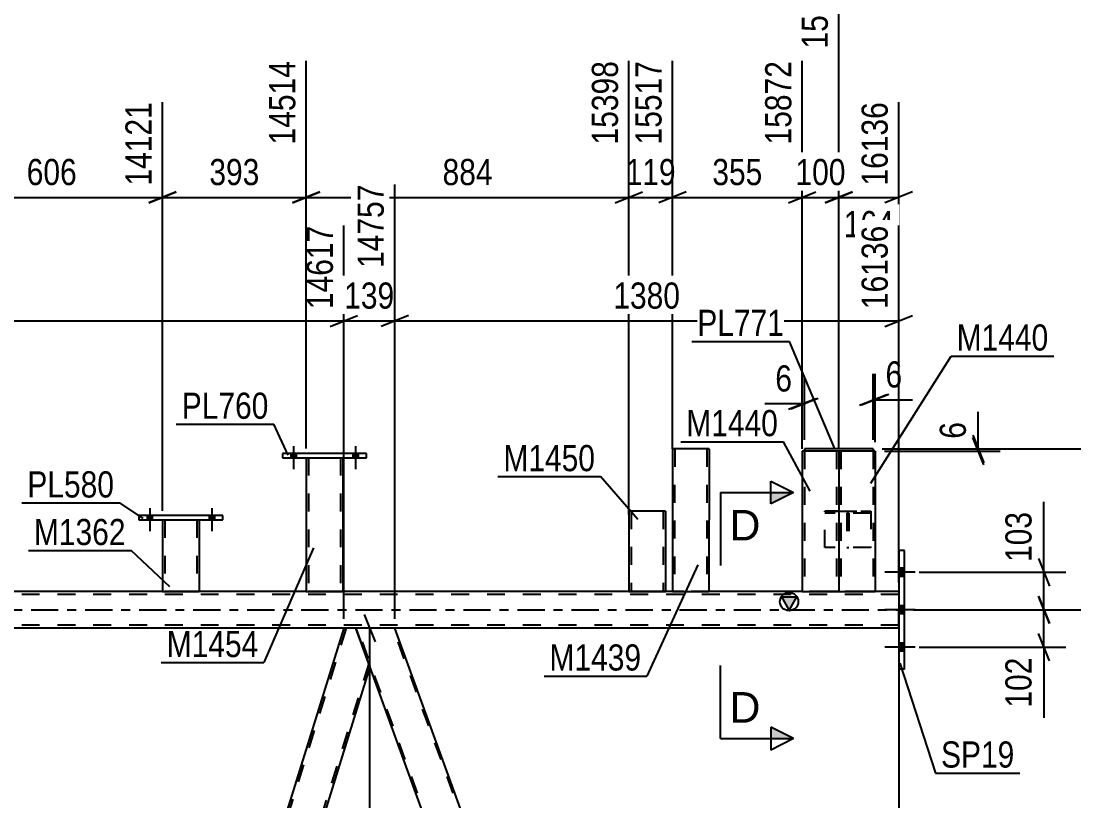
# Model space of a CAD drawing. Header units: millimetres. Extents: x -85 to 756, y -444 to 150.
# Drawn here: x 549.3 to 664.6, y -20.9 to 64.4 of the extents above; entities that cross this region are included whole.
import ezdxf

# ---------------------------------------------------------------- set-up
doc = ezdxf.new("R2010")
doc.units = ezdxf.units.MM
doc.linetypes.add('DXK_LINE_DOT2', pattern=[3.9198, 1.9599, -1.9599])
doc.linetypes.add('DXK_LINE_DOT3', pattern=[5.9187, 2.979, -0.9799, 0.9799, -0.9799])
doc.styles.add('Arial', font='ARIAL.TTF', dxfattribs={"height": 0.2})
doc.styles.add('Arial Narrow', font='ARIALN.TTF', dxfattribs={"height": 0.2})

# ---------------------------------------------------------------- blocks, each defined once
blk = doc.blocks.new('Part-814409655-3771 - 3620')
at = {"color": 2, "linetype": 'Continuous'}
for p, q in [((564.83, 9.84), (564.83, 2)), ((568.83, 9.84), (568.83, 2)), ((564.83, 2), (568.83, 2))]:
    blk.add_line(p, q, dxfattribs=at)
at = {"color": 7, "linetype": 'DXK_LINE_DOT2'}
for p, q in [((564.83, 9.84), (568.83, 9.84)), ((565.07, 9.84), (565.07, 2)), ((568.59, 9.84), (568.59, 2)), ((568.54, 2), (568.57, 2)), ((568.54, 2), (568.57, 2)), ((568.57, 2), (568.59, 2)), ((568.57, 2), (568.59, 2))]:
    blk.add_line(p, q, dxfattribs=at)
blk = doc.blocks.new('Bolt-814409655-3678 - 3620')
at = {"linetype": 'Continuous'}
for points in [[(563.15, 9.84), (563.71, 9.84), (563.71, 10.32), (563.15, 10.32)], [(563.15, 9.84), (563.71, 9.84), (563.71, 10.32), (563.15, 10.32)], [(569.95, 9.84), (570.51, 9.84), (570.51, 10.32), (569.95, 10.32)], [(569.95, 9.84), (570.51, 9.84), (570.51, 10.32), (569.95, 10.32)]]:
    blk.add_hatch(color=1, dxfattribs=at).paths.add_polyline_path(points)
at = {"color": 1, "linetype": 'Continuous'}
for p, q in [((563.43, 11.12), (563.43, 8.6)), ((563.43, 11.12), (563.43, 8.6)), ((570.23, 11.12), (570.23, 8.6)), ((570.23, 11.12), (570.23, 8.6)), ((563.15, 10.32), (563.15, 9.84)), ((563.15, 10.32), (563.15, 9.84)), ((563.71, 10.32), (563.71, 9.84)), ((563.71, 10.32), (563.71, 9.84)), ((569.95, 10.32), (569.95, 9.84)), ((569.95, 10.32), (569.95, 9.84)), ((570.51, 10.32), (570.51, 9.84)), ((570.51, 10.32), (570.51, 9.84))]:
    blk.add_line(p, q, dxfattribs=at)
blk = doc.blocks.new('Bolt-814409655-3684 - 3620')
at = {"linetype": 'Continuous'}
for points in [[(578.89, 16.64), (579.45, 16.64), (579.45, 17.12), (578.89, 17.12)], [(578.89, 16.64), (579.45, 16.64), (579.45, 17.12), (578.89, 17.12)], [(585.69, 16.64), (586.25, 16.64), (586.25, 17.12), (585.69, 17.12)], [(585.69, 16.64), (586.25, 16.64), (586.25, 17.12), (585.69, 17.12)]]:
    blk.add_hatch(color=1, dxfattribs=at).paths.add_polyline_path(points)
at = {"color": 1, "linetype": 'Continuous'}
for p, q in [((579.17, 17.92), (579.17, 15.4)), ((579.17, 17.92), (579.17, 15.4)), ((585.97, 17.92), (585.97, 15.4)), ((585.97, 17.92), (585.97, 15.4)), ((578.89, 17.12), (578.89, 16.64)), ((578.89, 17.12), (578.89, 16.64)), ((579.45, 17.12), (579.45, 16.64)), ((579.45, 17.12), (579.45, 16.64)), ((585.69, 17.12), (585.69, 16.64)), ((585.69, 17.12), (585.69, 16.64)), ((586.25, 17.12), (586.25, 16.64)), ((586.25, 17.12), (586.25, 16.64))]:
    blk.add_line(p, q, dxfattribs=at)
blk = doc.blocks.new('Part-814409655-3766 - 3620')
at = {"color": 2, "linetype": 'Continuous'}
for p, q in [((562.23, 10.32), (562.23, 9.84)), ((571.43, 10.32), (562.23, 10.32)), ((562.23, 9.84), (571.43, 9.84)), ((571.43, 9.84), (571.43, 10.32))]:
    blk.add_line(p, q, dxfattribs=at)
blk = doc.blocks.new('Part-814409655-3761 - 3620')
at = {"color": 2, "linetype": 'Continuous'}
for p, q in [((615.91, 10.8), (615.91, 2)), ((619.91, 10.8), (615.91, 10.8)), ((619.91, 10.8), (619.91, 2)), ((615.91, 2), (619.91, 2))]:
    blk.add_line(p, q, dxfattribs=at)
at = {"color": 7, "linetype": 'DXK_LINE_DOT2'}
for p, q in [((616.15, 10.8), (616.15, 2)), ((619.65, 10.8), (619.67, 10.8)), ((619.67, 10.8), (619.67, 2)), ((619.65, 2), (619.62, 2)), ((619.65, 2), (619.62, 2)), ((619.67, 2), (619.65, 2)), ((619.65, 2), (619.67, 2))]:
    blk.add_line(p, q, dxfattribs=at)
blk = doc.blocks.new('Part-814409655-3904 - 3620')
at = {"color": 2, "linetype": 'Continuous'}
for p, q in [((590.26, -2), (586, -2)), ((634.38, -123.22), (590.26, -2)), ((630.12, -123.22), (587.53, -6.2))]:
    blk.add_line(p, q, dxfattribs=at)
at = {"color": 7, "linetype": 'DXK_LINE_DOT2'}
for p, q in [((586, -2), (587.53, -6.2)), ((630.3, -123.22), (586.17, -2)), ((634.21, -123.22), (590.09, -2)), ((630.12, -123.22), (634.38, -123.22))]:
    blk.add_line(p, q, dxfattribs=at)
blk = doc.blocks.new('Part-814409655-3806 - 3620')
at = {"color": 2, "linetype": 'Continuous'}
for p, q in [((635.13, 17.6), (635.13, 17.36)), ((642.65, 17.6), (635.13, 17.6)), ((638.96, 17.36), (638.82, 17.36)), ((642.65, 17.6), (642.65, 17.36))]:
    blk.add_line(p, q, dxfattribs=at)
at = {"color": 7, "linetype": 'DXK_LINE_DOT2'}
for p, q in [((638.82, 17.36), (635.13, 17.36)), ((642.65, 17.36), (638.96, 17.36)), ((642.65, 17.36), (642.65, 17.36)), ((642.65, 17.36), (642.65, 17.36))]:
    blk.add_line(p, q, dxfattribs=at)
blk = doc.blocks.new('Part-814409655-3821 - 3620')
at = {"color": 2, "linetype": 'Continuous'}
for p, q in [((634.89, 17.36), (634.88, 2)), ((638.82, 17.36), (634.89, 17.36)), ((638.89, 17.36), (638.88, 2)), ((634.88, 2), (638.88, 2))]:
    blk.add_line(p, q, dxfattribs=at)
at = {"color": 7, "linetype": 'DXK_LINE_DOT2'}
for p, q in [((635.13, 17.36), (635.12, 2)), ((638.63, 17.36), (638.65, 17.36)), ((638.65, 17.36), (638.64, 2)), ((638.85, 17.36), (638.82, 17.36)), ((638.85, 17.36), (638.82, 17.36)), ((638.89, 17.36), (638.85, 17.36)), ((638.85, 17.36), (638.89, 17.36)), ((638.63, 2), (638.59, 2)), ((638.63, 2), (638.59, 2)), ((638.64, 2), (638.63, 2)), ((638.63, 2), (638.64, 2))]:
    blk.add_line(p, q, dxfattribs=at)
blk = doc.blocks.new('Part-814409655-17770 - 3620')
at = {"color": 2, "linetype": 'Continuous'}
for p, q in [((638.89, 17.36), (638.89, 2)), ((642.89, 17.36), (638.96, 17.36)), ((642.89, 17.36), (642.89, 2)), ((638.89, 2), (642.89, 2))]:
    blk.add_line(p, q, dxfattribs=at)
at = {"color": 7, "linetype": 'DXK_LINE_DOT2'}
for p, q in [((638.93, 17.36), (638.89, 17.36)), ((638.89, 17.36), (638.93, 17.36)), ((638.96, 17.36), (638.93, 17.36)), ((638.93, 17.36), (638.96, 17.36)), ((639.13, 17.36), (639.13, 2)), ((642.63, 17.36), (642.65, 17.36)), ((642.65, 17.36), (642.65, 2)), ((642.63, 2), (642.59, 2)), ((642.63, 2), (642.59, 2)), ((642.65, 2), (642.63, 2)), ((642.63, 2), (642.65, 2))]:
    blk.add_line(p, q, dxfattribs=at)
blk = doc.blocks.new('Bolt-814409655-3848 - 3620')
at = {"linetype": 'Continuous'}
for points in [[(645.45, 4.54), (645.45, 3.66), (646.09, 3.66), (646.09, 4.54)], [(645.45, 4.54), (645.45, 3.66), (646.09, 3.66), (646.09, 4.54)], [(645.45, 4.54), (645.45, 3.66), (646.09, 3.66), (646.09, 4.54)], [(645.45, 0.44), (645.45, -0.44), (646.09, -0.44), (646.09, 0.44)], [(645.45, 0.44), (645.45, -0.44), (646.09, -0.44), (646.09, 0.44)], [(645.45, -3.66), (645.45, -4.54), (646.09, -4.54), (646.09, -3.66)], [(645.45, -3.66), (645.45, -4.54), (646.09, -4.54), (646.09, -3.66)], [(645.45, -3.66), (645.45, -4.54), (646.09, -4.54), (646.09, -3.66)]]:
    blk.add_hatch(color=1, dxfattribs=at).paths.add_polyline_path(points)
at = {"color": 1, "linetype": 'Continuous'}
for p, q in [((647.25, 4.1), (643.93, 4.1)), ((647.25, 4.1), (643.93, 4.1)), ((647.25, 4.1), (643.93, 4.1)), ((646.09, 4.54), (645.45, 4.54)), ((646.09, 4.54), (645.45, 4.54)), ((646.09, 4.54), (645.45, 4.54)), ((646.09, 3.66), (645.45, 3.66)), ((646.09, 3.66), (645.45, 3.66)), ((646.09, 3.66), (645.45, 3.66)), ((647.25, 0), (643.93, 0)), ((647.25, 0), (643.93, 0)), ((646.09, 0.44), (645.45, 0.44)), ((646.09, 0.44), (645.45, 0.44)), ((646.09, -0.44), (645.45, -0.44)), ((646.09, -0.44), (645.45, -0.44)), ((647.25, -4.1), (643.93, -4.1)), ((647.25, -4.1), (643.93, -4.1)), ((647.25, -4.1), (643.93, -4.1)), ((646.09, -3.66), (645.45, -3.66)), ((646.09, -3.66), (645.45, -3.66)), ((646.09, -3.66), (645.45, -3.66)), ((646.09, -4.54), (645.45, -4.54)), ((646.09, -4.54), (645.45, -4.54)), ((646.09, -4.54), (645.45, -4.54))]:
    blk.add_line(p, q, dxfattribs=at)
blk = doc.blocks.new('Part-814409655-3894 - 3620')
at = {"color": 7, "linetype": 'DXK_LINE_DOT2'}
for p, q in [((584.94, -2), (548.12, -120.12)), ((587.42, -5.88), (550.84, -123.22)), ((587.55, -6.25), (587.53, -6.2)), ((587.55, -6.25), (587.53, -6.2)), ((548.4, -118.4), (547.98, -119.75)), ((552.59, -118.4), (551.09, -123.22)), ((549.25, -123.22), (547.98, -119.75)), ((551.09, -123.22), (549.25, -123.22))]:
    blk.add_line(p, q, dxfattribs=at)
at = {"color": 2, "linetype": 'Continuous'}
for p, q in [((584.69, -2), (548.4, -118.4)), ((586, -2), (584.69, -2)), ((587.53, -6.2), (586, -2)), ((587.55, -6.25), (552.59, -118.4))]:
    blk.add_line(p, q, dxfattribs=at)
blk = doc.blocks.new('Part-814409655-3963 - 3620')
at = {"linetype": 'Continuous'}
blk.add_hatch(color=2, dxfattribs=at).paths.add_polyline_path([(633.45, 0), (632.65, 1.4), (634.25, 1.4)])
at = {"color": 7, "linetype": 'DXK_LINE_DOT2'}
for p, q in [((645.45, 1.68), (0, 1.68)), ((645.45, 2), (459.64, 2)), ((568.83, 2), (564.83, 2)), ((584.57, 2), (580.57, 2)), ((619.91, 2), (615.91, 2)), ((624.67, 2), (620.67, 2)), ((638.88, 2), (634.88, 2)), ((642.89, 2), (638.89, 2)), ((645.45, -2), (645.45, 2)), ((645.45, -1.68), (0, -1.68)), ((590.26, -2), (584.69, -2))]:
    blk.add_line(p, q, dxfattribs=at)
at = {"color": 2, "linetype": 'Continuous'}
for p, q in [((564.83, 2), (544.57, 2)), ((580.57, 2), (568.83, 2)), ((615.91, 2), (584.57, 2)), ((620.67, 2), (619.91, 2)), ((634.88, 2), (624.67, 2)), ((633.45, 0), (632.65, 1.4)), ((632.65, 1.4), (634.25, 1.4)), ((634.25, 1.4), (633.45, 0)), ((638.89, 2), (638.88, 2)), ((645.45, 2), (642.89, 2)), ((584.69, -2), (505.13, -2)), ((645.45, -2), (590.26, -2))]:
    blk.add_line(p, q, dxfattribs=at)
at = {"color": 7, "linetype": 'DXK_LINE_DOT3'}
blk.add_line((0, 0), (645.45, 0), dxfattribs=at)
at = {"color": 2, "linetype": 'Continuous'}
blk.add_circle((633.45, 0.9), 1, dxfattribs=at)
blk = doc.blocks.new('Part-814409655-3984 - 3620')
at = {"color": 2, "linetype": 'Continuous'}
for p, q in [((646.09, 6.5), (645.45, 6.5)), ((645.45, 6.5), (645.45, -6.5)), ((646.09, -6.5), (646.09, 6.5)), ((646.09, -6.5), (645.45, -6.5))]:
    blk.add_line(p, q, dxfattribs=at)
blk = doc.blocks.new('Part-814409655-4243 - 3620')
at = {"color": 2, "linetype": 'Continuous'}
for p, q in [((580.57, 16.64), (580.57, 2)), ((584.57, 16.64), (584.57, 2)), ((580.57, 2), (584.57, 2))]:
    blk.add_line(p, q, dxfattribs=at)
at = {"color": 7, "linetype": 'DXK_LINE_DOT2'}
for p, q in [((580.57, 16.64), (584.57, 16.64)), ((580.81, 16.64), (580.81, 2)), ((584.33, 16.64), (584.33, 2)), ((584.27, 2), (584.31, 2)), ((584.27, 2), (584.31, 2)), ((584.31, 2), (584.33, 2)), ((584.31, 2), (584.33, 2))]:
    blk.add_line(p, q, dxfattribs=at)
blk = doc.blocks.new('Part-814409655-4248 - 3620')
at = {"color": 2, "linetype": 'Continuous'}
for p, q in [((577.97, 17.12), (577.97, 16.64)), ((587.17, 17.12), (577.97, 17.12)), ((577.97, 16.64), (587.17, 16.64)), ((587.17, 16.64), (587.17, 17.12))]:
    blk.add_line(p, q, dxfattribs=at)
blk = doc.blocks.new('Part-814409655-4257 - 3620')
at = {"color": 7, "linetype": 'DXK_LINE_DOT2'}
for p, q in [((638.89, 10.8), (637.37, 10.8)), ((637.37, 6.8), (637.37, 10.8)), ((637.37, 10.8), (642.41, 10.8)), ((642.41, 10.56), (637.37, 10.56)), ((642.41, 10.56), (637.37, 10.56)), ((638.89, 10.8), (642.41, 10.8)), ((642.41, 10.8), (642.41, 6.8)), ((642.41, 6.8), (637.37, 6.8))]:
    blk.add_line(p, q, dxfattribs=at)
at = {"color": 2, "linetype": 'Continuous'}
for p, q in [((638.89, 10.8), (638.89, 10.8)), ((638.89, 6.8), (638.89, 6.8))]:
    blk.add_line(p, q, dxfattribs=at)
blk = doc.blocks.new('Part-814409655-4260 - 3620')
at = {"color": 7, "linetype": 'DXK_LINE_DOT2'}
for p, q in [((639.77, 10.56), (640.01, 10.56)), ((639.77, 10.56), (639.77, 6.8)), ((640.01, 10.56), (639.77, 10.56)), ((640.01, 10.56), (640.01, 6.8)), ((639.77, 9.96), (640.01, 9.96)), ((639.77, 6.8), (640.01, 6.8))]:
    blk.add_line(p, q, dxfattribs=at)
blk = doc.blocks.new('Part-814409655-17772 - 3620')
at = {"color": 2, "linetype": 'Continuous'}
for p, q in [((620.68, 17.6), (620.67, 2)), ((624.68, 17.6), (620.68, 17.6)), ((624.68, 17.6), (624.67, 2)), ((620.67, 2), (624.67, 2))]:
    blk.add_line(p, q, dxfattribs=at)
at = {"color": 7, "linetype": 'DXK_LINE_DOT2'}
for p, q in [((620.92, 17.6), (620.91, 2)), ((624.37, 17.6), (624.38, 17.6)), ((624.38, 17.6), (624.42, 17.6)), ((624.42, 17.6), (624.44, 17.6)), ((624.44, 17.6), (624.43, 2)), ((624.41, 2), (624.37, 2)), ((624.41, 2), (624.37, 2)), ((624.43, 2), (624.41, 2)), ((624.41, 2), (624.43, 2))]:
    blk.add_line(p, q, dxfattribs=at)
blk = doc.blocks.new('StraightDimension-814409655-31806 - 3620')
at = {"color": 7, "linetype": 'Continuous'}
for p, q in [((638.89, 17.62), (638.89, 70.57)), ((645.45, 3), (645.45, 55.57)), ((637.39, 44.53), (640.39, 45.73)), ((638.89, 45.13), (645.45, 45.13)), ((646.95, 45.73), (643.95, 44.53))]:
    blk.add_line(p, q, dxfattribs=at)
at = {"color": 0, "linetype": 'Continuous'}
blk.add_wipeout([(644.85, 56.17), (640.65, 56.17), (640.65, 45.83), (644.85, 45.83)], dxfattribs=at)
at = {"color": 0}
blk.add_wipeout([(645.51, 40.18), (645.51, 44.38), (638.83, 44.38), (638.83, 40.18)], dxfattribs=at)
at = {"color": 3, "linetype": 'Continuous', "style": 'Arial Narrow'}
blk.add_text('16136', height=2.863, rotation=90.0002, dxfattribs=at).set_placement((644.25, 46.43))
at = {"color": 3, "style": 'Arial Narrow'}
blk.add_text('164', height=2.863, dxfattribs=at).set_placement((639.43, 40.78))
blk = doc.blocks.new('StraightDimension-814409655-31809 - 3620')
at = {"color": 7, "linetype": 'Continuous'}
for p, q in [((615.91, 10.43), (615.91, 60.07)), ((620.68, 17.63), (620.68, 60.07)), ((614.41, 44.53), (617.41, 45.73)), ((615.91, 45.13), (620.68, 45.13)), ((622.18, 45.73), (619.18, 44.53))]:
    blk.add_line(p, q, dxfattribs=at)
at = {"color": 0}
blk.add_wipeout([(621.64, 45.88), (621.64, 50.08), (614.95, 50.08), (614.95, 45.88)], dxfattribs=at)
at = {"color": 3, "style": 'Arial Narrow'}
blk.add_text('119', height=2.863, dxfattribs=at).set_placement((615.55, 46.48))
at = {"color": 0, "linetype": 'Continuous'}
blk.add_wipeout([(620.08, 60.67), (615.88, 60.67), (615.88, 50.33), (620.08, 50.33)], dxfattribs=at)
at = {"color": 3, "linetype": 'Continuous', "style": 'Arial Narrow'}
blk.add_text('15517', height=2.863, rotation=90.0002, dxfattribs=at).set_placement((619.48, 50.93))
blk = doc.blocks.new('StraightDimension-814409655-32207 - 3620')
at = {"color": 7, "linetype": 'Continuous'}
for p, q in [((660.75, 1.5), (661.95, -1.5)), ((647.68, 0), (663.75, 0)), ((661.35, -4.1), (661.35, 0)), ((661.95, -5.6), (660.75, -2.6)), ((647.68, -4.1), (663.75, -4.1)), ((661.35, -4.1), (661.35, -11.83)), ((661.35, -4.1), (661.35, -11.83))]:
    blk.add_line(p, q, dxfattribs=at)
at = {"color": 0}
blk.add_wipeout([(660.6, -4.62), (656.4, -4.62), (656.4, -11.31), (660.6, -11.31)], dxfattribs=at)
at = {"color": 3, "style": 'Arial Narrow'}
blk.add_text('102', height=2.863, rotation=90.0002, dxfattribs=at).set_placement((660, -10.71))
blk = doc.blocks.new('StraightDimension-814409655-31808 - 3620')
at = {"color": 7, "linetype": 'Continuous'}
for p, q in [((620.68, 17.63), (620.68, 60.07)), ((634.89, 17.62), (634.89, 60.07)), ((622.18, 45.73), (619.18, 44.53)), ((620.68, 45.13), (634.89, 45.13)), ((633.39, 44.53), (636.39, 45.73))]:
    blk.add_line(p, q, dxfattribs=at)
at = {"color": 0}
blk.add_wipeout([(631.12, 45.88), (631.12, 50.08), (624.44, 50.08), (624.44, 45.88)], dxfattribs=at)
at = {"color": 3, "style": 'Arial Narrow'}
blk.add_text('355', height=2.863, dxfattribs=at).set_placement((625.04, 46.48))
at = {"color": 0, "linetype": 'Continuous'}
blk.add_wipeout([(634.29, 60.67), (630.09, 60.67), (630.09, 50.33), (634.29, 50.33)], dxfattribs=at)
at = {"color": 3, "linetype": 'Continuous', "style": 'Arial Narrow'}
blk.add_text('15872', height=2.863, rotation=90.0002, dxfattribs=at).set_placement((633.69, 50.93))
blk = doc.blocks.new('StraightDimension-814409655-32910 - 3620')
at = {"color": 7, "linetype": 'Continuous'}
for p, q in [((505.13, -1), (505.13, 46.55)), ((584.69, -1), (584.69, 42.05)), ((506.63, 32.21), (503.63, 31.01)), ((505.13, 31.61), (584.69, 31.61)), ((583.19, 31.01), (586.19, 32.21))]:
    blk.add_line(p, q, dxfattribs=at)
at = {"color": 0}
blk.add_wipeout([(549.16, 32.36), (549.16, 36.56), (540.65, 36.56), (540.65, 32.36)], dxfattribs=at)
at = {"color": 3, "style": 'Arial Narrow'}
blk.add_text('1989', height=2.863, dxfattribs=at).set_placement((541.25, 32.96))
at = {"color": 0, "linetype": 'Continuous'}
blk.add_wipeout([(584.09, 42.65), (579.89, 42.65), (579.89, 32.31), (584.09, 32.31)], dxfattribs=at)
at = {"color": 3, "linetype": 'Continuous', "style": 'Arial Narrow'}
blk.add_text('14617', height=2.863, rotation=90.0002, dxfattribs=at).set_placement((583.49, 32.91))
blk = doc.blocks.new('StraightDimension-814409655-5021 - 3620')
at = {"color": 7, "linetype": 'Continuous'}
for p, q in [((645.45, -3), (645.45, -72.81)), ((667.07, -122.22), (667.07, -67.56)), ((646.95, -69.81), (643.95, -71.01)), ((665.57, -71.01), (668.57, -69.81)), ((645.45, -70.41), (667.07, -70.41))]:
    blk.add_line(p, q, dxfattribs=at)
at = {"color": 0}
blk.add_wipeout([(660.51, -69.66), (660.51, -65.46), (652, -65.46), (652, -69.66)], dxfattribs=at)
at = {"color": 3, "style": 'Arial Narrow'}
blk.add_text('1251', height=2.863, dxfattribs=at).set_placement((652.6, -69.06))
blk = doc.blocks.new('StraightDimension-814409655-4644 - 3620')
at = {"color": 7, "linetype": 'Continuous'}
blk.add_line((643.65, 17.6), (694.92, 17.6), dxfattribs=at)
blk = doc.blocks.new('StraightDimension-814409655-32206 - 3620')
at = {"color": 7, "linetype": 'Continuous'}
for p, q in [((661.35, 4.1), (661.35, 11.83)), ((661.35, 4.1), (661.35, 11.83)), ((660.75, 5.6), (661.95, 2.6)), ((647.68, 4.1), (663.75, 4.1)), ((661.35, 0), (661.35, 4.1)), ((661.95, -1.5), (660.75, 1.5)), ((647.68, 0), (663.75, 0))]:
    blk.add_line(p, q, dxfattribs=at)
at = {"color": 0}
blk.add_wipeout([(660.6, 11.31), (656.4, 11.31), (656.4, 4.63), (660.6, 4.63)], dxfattribs=at)
at = {"color": 3, "style": 'Arial Narrow'}
blk.add_text('103', height=2.863, rotation=90.0002, dxfattribs=at).set_placement((660, 5.23))
blk = doc.blocks.new('StraightDimension-814409655-31810 - 3620')
at = {"color": 7, "linetype": 'Continuous'}
for p, q in [((580.57, 17.64), (580.57, 60.07)), ((615.91, 10.43), (615.91, 60.07)), ((582.07, 45.73), (579.07, 44.53)), ((580.57, 45.13), (615.91, 45.13)), ((614.41, 44.53), (617.41, 45.73))]:
    blk.add_line(p, q, dxfattribs=at)
at = {"color": 0, "linetype": 'Continuous'}
blk.add_wipeout([(615.31, 60.67), (611.11, 60.67), (611.11, 50.33), (615.31, 50.33)], dxfattribs=at)
at = {"color": 0}
blk.add_wipeout([(601.58, 45.88), (601.58, 50.08), (594.9, 50.08), (594.9, 45.88)], dxfattribs=at)
at = {"color": 3, "linetype": 'Continuous', "style": 'Arial Narrow'}
blk.add_text('15398', height=2.863, rotation=90.0002, dxfattribs=at).set_placement((614.71, 50.93))
at = {"color": 3, "style": 'Arial Narrow'}
blk.add_text('884', height=2.863, dxfattribs=at).set_placement((595.5, 46.48))
blk = doc.blocks.new('StraightDimension-814409655-5480 - 3620')
at = {"color": 7, "linetype": 'Continuous'}
for p, q in [((588.14, -3.5), (586.94, -0.5)), ((611.62, -2), (584.69, -2)), ((587.54, -123.22), (587.54, -2)), ((586.94, -121.72), (588.14, -124.72)), ((610.75, -123.22), (584.69, -123.22))]:
    blk.add_line(p, q, dxfattribs=at)
at = {"color": 0}
blk.add_wipeout([(586.79, -58.35), (582.59, -58.35), (582.59, -66.87), (586.79, -66.87)], dxfattribs=at)
at = {"color": 3, "style": 'Arial Narrow'}
blk.add_text('3031', height=2.863, rotation=90.0002, dxfattribs=at).set_placement((586.19, -66.27))
blk = doc.blocks.new('StraightDimension-814409655-31812 - 3620')
at = {"color": 7, "linetype": 'Continuous'}
for p, q in [((540.57, 17.64), (540.57, 55.57)), ((564.83, 10.84), (564.83, 55.57)), ((542.07, 45.73), (539.07, 44.53)), ((540.57, 45.13), (564.83, 45.13)), ((563.33, 44.53), (566.33, 45.73))]:
    blk.add_line(p, q, dxfattribs=at)
at = {"color": 0}
blk.add_wipeout([(556.04, 45.88), (556.04, 50.08), (549.36, 50.08), (549.36, 45.88)], dxfattribs=at)
at = {"color": 3, "style": 'Arial Narrow'}
blk.add_text('606', height=2.863, dxfattribs=at).set_placement((549.96, 46.48))
at = {"color": 0, "linetype": 'Continuous'}
blk.add_wipeout([(564.23, 56.17), (560.03, 56.17), (560.03, 45.83), (564.23, 45.83)], dxfattribs=at)
at = {"color": 3, "linetype": 'Continuous', "style": 'Arial Narrow'}
blk.add_text('14121', height=2.863, rotation=90.0002, dxfattribs=at).set_placement((563.63, 46.43))
blk = doc.blocks.new('StraightDimension-814409655-5372 - 3620')
at = {"color": 7, "linetype": 'Continuous'}
for p, q in [((685.07, -1.5), (683.87, 1.5)), ((647.09, 0), (686.87, 0)), ((684.47, -125.86), (684.47, 0)), ((683.87, -124.36), (685.07, -127.36)), ((668.71, -125.86), (686.87, -125.86))]:
    blk.add_line(p, q, dxfattribs=at)
at = {"color": 0}
blk.add_wipeout([(683.72, -58.67), (679.52, -58.67), (679.52, -67.19), (683.72, -67.19)], dxfattribs=at)
at = {"color": 3, "style": 'Arial Narrow'}
blk.add_text('3147', height=2.863, rotation=90.0002, dxfattribs=at).set_placement((683.12, -66.59))
blk = doc.blocks.new('StraightDimension-814409655-24760 - 3620')
at = {"color": 7, "linetype": 'Continuous'}
for p, q in [((654.16, 17.6), (654.16, 21.68)), ((654.16, 17.6), (654.16, 21.68)), ((653.56, 19.1), (654.76, 16.1)), ((654.76, 15.86), (653.56, 18.86)), ((643.65, 17.6), (656.56, 17.6)), ((643.89, 17.36), (656.56, 17.36)), ((654.16, 17.36), (654.16, 17.6))]:
    blk.add_line(p, q, dxfattribs=at)
at = {"color": 0}
blk.add_wipeout([(653.41, 21.15), (649.21, 21.15), (649.21, 18.12), (653.41, 18.12)], dxfattribs=at)
at = {"color": 3, "style": 'Arial Narrow'}
blk.add_text('6', height=2.86, rotation=90.0002, dxfattribs=at).set_placement((652.81, 18.72))
blk = doc.blocks.new('StraightDimension-814409655-24771 - 3620')
at = {"color": 7, "linetype": 'Continuous'}
for p, q in [((634.89, 18.36), (634.89, 25.39)), ((635.13, 18.6), (635.13, 25.39)), ((633.39, 21.94), (636.39, 23.14)), ((636.63, 23.14), (633.63, 21.94)), ((634.89, 22.54), (630.81, 22.54)), ((634.89, 22.54), (630.81, 22.54)), ((634.89, 22.54), (635.13, 22.54))]:
    blk.add_line(p, q, dxfattribs=at)
at = {"color": 0}
blk.add_wipeout([(634.36, 23.29), (634.36, 27.49), (631.34, 27.49), (631.34, 23.29)], dxfattribs=at)
at = {"color": 3, "style": 'Arial Narrow'}
blk.add_text('6', height=2.86, dxfattribs=at).set_placement((631.94, 23.89))
blk = doc.blocks.new('StraightDimension-814409655-24787 - 3620')
at = {"color": 7, "linetype": 'Continuous'}
for p, q in [((642.65, 18.6), (642.65, 25.83)), ((642.89, 18.36), (642.89, 25.83)), ((641.15, 22.38), (644.15, 23.58)), ((644.39, 23.58), (641.39, 22.38)), ((642.65, 22.98), (642.89, 22.98)), ((642.89, 22.98), (646.97, 22.98)), ((642.89, 22.98), (646.97, 22.98))]:
    blk.add_line(p, q, dxfattribs=at)
at = {"color": 0}
blk.add_wipeout([(646.44, 23.73), (646.44, 27.93), (643.41, 27.93), (643.41, 23.73)], dxfattribs=at)
at = {"color": 3, "style": 'Arial Narrow'}
blk.add_text('6', height=2.86, dxfattribs=at).set_placement((644.01, 24.33))
blk = doc.blocks.new('StraightDimension-814409655-31807 - 3620')
at = {"color": 7, "linetype": 'Continuous'}
for p, q in [((638.89, 17.62), (638.89, 70.57)), ((634.89, 17.62), (634.89, 60.07)), ((633.39, 44.53), (636.39, 45.73)), ((634.89, 45.13), (638.89, 45.13)), ((640.39, 45.73), (637.39, 44.53))]:
    blk.add_line(p, q, dxfattribs=at)
at = {"color": 0, "linetype": 'Continuous'}
blk.add_wipeout([(638.29, 71.17), (634.09, 71.17), (634.09, 60.83), (638.29, 60.83)], dxfattribs=at)
at = {"color": 3, "linetype": 'Continuous', "style": 'Arial Narrow'}
blk.add_text('15972', height=2.863, rotation=90.0002, dxfattribs=at).set_placement((637.69, 61.43))
at = {"color": 0}
blk.add_wipeout([(640.23, 45.88), (640.23, 50.08), (633.55, 50.08), (633.55, 45.88)], dxfattribs=at)
at = {"color": 3, "style": 'Arial Narrow'}
blk.add_text('100', height=2.863, dxfattribs=at).set_placement((634.15, 46.48))
blk = doc.blocks.new('StraightDimension-814409655-31811 - 3620')
at = {"color": 7, "linetype": 'Continuous'}
for p, q in [((580.57, 17.64), (580.57, 60.07)), ((564.83, 10.84), (564.83, 55.57)), ((566.33, 45.73), (563.33, 44.53)), ((564.83, 45.13), (580.57, 45.13)), ((579.07, 44.53), (582.07, 45.73))]:
    blk.add_line(p, q, dxfattribs=at)
at = {"color": 0}
blk.add_wipeout([(576.04, 45.88), (576.04, 50.08), (569.36, 50.08), (569.36, 45.88)], dxfattribs=at)
at = {"color": 3, "style": 'Arial Narrow'}
blk.add_text('393', height=2.863, dxfattribs=at).set_placement((569.96, 46.48))
at = {"color": 0, "linetype": 'Continuous'}
blk.add_wipeout([(579.97, 60.67), (575.77, 60.67), (575.77, 50.33), (579.97, 50.33)], dxfattribs=at)
at = {"color": 3, "linetype": 'Continuous', "style": 'Arial Narrow'}
blk.add_text('14514', height=2.863, rotation=90.0002, dxfattribs=at).set_placement((579.37, 50.93))
blk = doc.blocks.new('StraightDimension-814409655-32909 - 3620')
at = {"color": 7, "linetype": 'Continuous'}
for p, q in [((590.26, -1), (590.26, 46.55)), ((584.69, -1), (584.69, 42.05)), ((583.19, 31.01), (586.19, 32.21)), ((584.69, 31.61), (590.26, 31.61)), ((591.76, 32.21), (588.76, 31.01))]:
    blk.add_line(p, q, dxfattribs=at)
at = {"color": 0}
blk.add_wipeout([(590.82, 32.36), (590.82, 36.56), (584.13, 36.56), (584.13, 32.36)], dxfattribs=at)
at = {"color": 3, "style": 'Arial Narrow'}
blk.add_text('139', height=2.863, dxfattribs=at).set_placement((584.73, 32.96))
at = {"color": 0, "linetype": 'Continuous'}
blk.add_wipeout([(589.66, 47.15), (585.46, 47.15), (585.46, 36.81), (589.66, 36.81)], dxfattribs=at)
at = {"color": 3, "linetype": 'Continuous', "style": 'Arial Narrow'}
blk.add_text('14757', height=2.863, rotation=90.0002, dxfattribs=at).set_placement((589.06, 37.41))
blk = doc.blocks.new('StraightDimension-814409655-32908 - 3620')
at = {"color": 7, "linetype": 'Continuous'}
for p, q in [((590.26, -1), (590.26, 46.55)), ((645.45, 3), (645.45, 42.05)), ((591.76, 32.21), (588.76, 31.01)), ((590.26, 31.61), (645.45, 31.61)), ((643.95, 31.01), (646.95, 32.21))]:
    blk.add_line(p, q, dxfattribs=at)
at = {"color": 0}
blk.add_wipeout([(622.11, 32.36), (622.11, 36.56), (613.6, 36.56), (613.6, 32.36)], dxfattribs=at)
at = {"color": 3, "style": 'Arial Narrow'}
blk.add_text('1380', height=2.863, dxfattribs=at).set_placement((614.2, 32.96))
at = {"color": 0, "linetype": 'Continuous'}
blk.add_wipeout([(644.85, 42.65), (640.65, 42.65), (640.65, 32.31), (644.85, 32.31)], dxfattribs=at)
at = {"color": 3, "linetype": 'Continuous', "style": 'Arial Narrow'}
blk.add_text('16136', height=2.863, rotation=90.0002, dxfattribs=at).set_placement((644.25, 32.91))
blk = doc.blocks.new('Mark-814409655-3767 - 3620')
at = {"color": 30, "linetype": 'Continuous'}
for p in [(550.15, 6.48), (565.64, 2.52)]:
    blk.add_line(p, (561.4, 6.48), dxfattribs=at)
at = {"color": 0}
blk.add_wipeout([(560.8, 7.08), (560.8, 10.08), (550.75, 10.08), (550.75, 7.08)], dxfattribs=at)
blk.add_wipeout([(560.8, 7.08), (560.8, 10.08), (550.75, 10.08), (550.75, 7.08)], dxfattribs=at)
at = {"color": 3, "style": 'Arial Narrow'}
blk.add_text('M1362', height=2.863, dxfattribs=at).set_placement((550.75, 7.08))
blk = doc.blocks.new('Mark-814409655-4239 - 3620')
at = {"color": 30, "linetype": 'Continuous'}
for p in [(581.35, 6.79), (564.69, -5.78)]:
    blk.add_line(p, (575.94, -5.78), dxfattribs=at)
at = {"color": 0}
blk.add_wipeout([(575.34, -5.18), (575.34, -2.18), (565.29, -2.18), (565.29, -5.18)], dxfattribs=at)
blk.add_wipeout([(575.34, -5.18), (575.34, -2.18), (565.29, -2.18), (565.29, -5.18)], dxfattribs=at)
at = {"color": 3, "style": 'Arial Narrow'}
blk.add_text('M1454', height=2.863, dxfattribs=at).set_placement((565.29, -5.18))
blk = doc.blocks.new('Mark-814409655-3757 - 3620')
at = {"color": 30, "linetype": 'Continuous'}
for p in [(601.56, 14.57), (616.9, 9.89)]:
    blk.add_line(p, (612.81, 14.57), dxfattribs=at)
at = {"color": 0}
blk.add_wipeout([(612.21, 15.17), (612.21, 18.17), (602.16, 18.17), (602.16, 15.17)], dxfattribs=at)
blk.add_wipeout([(612.21, 15.17), (612.21, 18.17), (602.16, 18.17), (602.16, 15.17)], dxfattribs=at)
at = {"color": 3, "style": 'Arial Narrow'}
blk.add_text('M1450', height=2.863, dxfattribs=at).set_placement((602.16, 15.17))
blk = doc.blocks.new('Mark-814409655-3762 - 3620')
at = {"color": 30, "linetype": 'Continuous'}
for p in [(549.43, 11.69), (562.73, 9.99)]:
    blk.add_line(p, (560.14, 11.69), dxfattribs=at)
at = {"color": 0}
blk.add_wipeout([(559.54, 12.29), (559.54, 15.29), (550.03, 15.29), (550.03, 12.29)], dxfattribs=at)
blk.add_wipeout([(559.54, 12.29), (559.54, 15.29), (550.03, 15.29), (550.03, 12.29)], dxfattribs=at)
at = {"color": 3, "style": 'Arial Narrow'}
blk.add_text('PL580', height=2.863, dxfattribs=at).set_placement((550.03, 12.29))
blk = doc.blocks.new('Mark-814409655-3802 - 3620')
at = {"color": 30, "linetype": 'Continuous'}
for p in [(622.8, 29.37), (638.46, 17.6)]:
    blk.add_line(p, (633.5, 29.37), dxfattribs=at)
at = {"color": 0}
blk.add_wipeout([(632.9, 29.97), (632.9, 32.97), (623.4, 32.97), (623.4, 29.97)], dxfattribs=at)
blk.add_wipeout([(632.9, 29.97), (632.9, 32.97), (623.4, 32.97), (623.4, 29.97)], dxfattribs=at)
at = {"color": 3, "style": 'Arial Narrow'}
blk.add_text('PL771', height=2.863, dxfattribs=at).set_placement((623.4, 29.97))
blk = doc.blocks.new('Mark-814409655-3817 - 3620')
at = {"color": 30, "linetype": 'Continuous'}
for p in [(621.59, 18.4), (635.74, 12.99)]:
    blk.add_line(p, (632.84, 18.4), dxfattribs=at)
at = {"color": 0}
blk.add_wipeout([(632.24, 19), (632.24, 22), (622.19, 22), (622.19, 19)], dxfattribs=at)
blk.add_wipeout([(632.24, 19), (632.24, 22), (622.19, 22), (622.19, 19)], dxfattribs=at)
at = {"color": 3, "style": 'Arial Narrow'}
blk.add_text('M1440', height=2.863, dxfattribs=at).set_placement((622.19, 19))
blk = doc.blocks.new('SectionMark-814409655-5521 - 3620')
at = {"linetype": 'Continuous'}
for points in [[(631.44, 11.59), (631.44, 12.84), (633.94, 12.84)], [(631.44, -14.1), (631.44, -12.85), (633.94, -14.1)]]:
    blk.add_hatch(color=6, dxfattribs=at).paths.add_polyline_path(points)
at = {"color": 6, "linetype": 'Continuous'}
for p, q in [((631.44, 11.59), (631.44, 14.09)), ((631.44, 14.09), (633.94, 12.84)), ((625.94, 12.84), (625.94, 4.84)), ((625.94, 12.84), (633.94, 12.84)), ((633.94, 12.84), (631.44, 11.59)), ((625.94, -14.1), (625.94, -6.1)), ((633.94, -14.1), (631.44, -12.85)), ((631.44, -12.85), (631.44, -15.35)), ((625.94, -14.1), (633.94, -14.1)), ((633.94, -14.1), (631.44, -15.35))]:
    blk.add_line(p, q, dxfattribs=at)
at = {"color": 0, "linetype": 'Continuous'}
for points in [[(630.31, 7.59), (630.31, 11.09), (626.94, 11.09), (626.94, 7.59)], [(630.31, -12.35), (630.31, -8.85), (626.94, -8.85), (626.94, -12.35)]]:
    blk.add_wipeout(points, dxfattribs=at)
at = {"color": 3, "linetype": 'Continuous', "style": 'Arial'}
for p in [(626.94, 7.59), (626.94, -12.35)]:
    blk.add_text('D', height=3.34, dxfattribs=at).set_placement(p)
blk = doc.blocks.new('Mark-814409655-3980 - 3620')
at = {"color": 30, "linetype": 'Continuous'}
for p, q in [((645.58, -5.86), (649.49, -17.87)), ((649.49, -17.87), (658.73, -17.87))]:
    blk.add_line(p, q, dxfattribs=at)
at = {"color": 0}
blk.add_wipeout([(658.13, -17.27), (658.13, -14.27), (650.09, -14.27), (650.09, -17.27)], dxfattribs=at)
blk.add_wipeout([(658.13, -17.27), (658.13, -14.27), (650.09, -14.27), (650.09, -17.27)], dxfattribs=at)
at = {"color": 3, "style": 'Arial Narrow'}
blk.add_text('SP19', height=2.863, dxfattribs=at).set_placement((650.09, -17.27))
blk = doc.blocks.new('Mark-814409655-4244 - 3620')
at = {"color": 30, "linetype": 'Continuous'}
for p in [(566.34, 20.3), (578.58, 16.92)]:
    blk.add_line(p, (577.04, 20.3), dxfattribs=at)
at = {"color": 0}
blk.add_wipeout([(576.44, 20.9), (576.44, 23.9), (566.94, 23.9), (566.94, 20.9)], dxfattribs=at)
blk.add_wipeout([(576.44, 20.9), (576.44, 23.9), (566.94, 23.9), (566.94, 20.9)], dxfattribs=at)
at = {"color": 3, "style": 'Arial Narrow'}
blk.add_text('PL760', height=2.863, dxfattribs=at).set_placement((566.94, 20.9))
blk = doc.blocks.new('Mark-814409655-24257 - 3620')
at = {"color": 30, "linetype": 'Continuous'}
for p in [(623.45, 4.93), (606.61, -7.25)]:
    blk.add_line(p, (617.86, -7.25), dxfattribs=at)
at = {"color": 0}
blk.add_wipeout([(617.26, -6.65), (617.26, -3.65), (607.21, -3.65), (607.21, -6.65)], dxfattribs=at)
blk.add_wipeout([(617.26, -6.65), (617.26, -3.65), (607.21, -3.65), (607.21, -6.65)], dxfattribs=at)
at = {"color": 3, "style": 'Arial Narrow'}
blk.add_text('M1439', height=2.863, dxfattribs=at).set_placement((607.21, -6.65))
blk = doc.blocks.new('Mark-814409655-24278 - 3620')
at = {"color": 30, "linetype": 'Continuous'}
for p, q in [((642.4, 13.86), (651.2, 27.77)), ((651.2, 27.77), (662.45, 27.77))]:
    blk.add_line(p, q, dxfattribs=at)
at = {"color": 0}
blk.add_wipeout([(661.85, 28.37), (661.85, 31.37), (651.8, 31.37), (651.8, 28.37)], dxfattribs=at)
blk.add_wipeout([(661.85, 28.37), (661.85, 31.37), (651.8, 31.37), (651.8, 28.37)], dxfattribs=at)
at = {"color": 3, "style": 'Arial Narrow'}
blk.add_text('M1440', height=2.863, dxfattribs=at).set_placement((651.8, 28.37))

msp = doc.modelspace()

# ---------------------------------------------------------------- block references
for name in ['Bolt-814409655-3684 - 3620', 'Part-814409655-17772 - 3620', 'Part-814409655-3821 - 3620', 'Part-814409655-3806 - 3620', 'Part-814409655-17770 - 3620', 'Part-814409655-4248 - 3620', 'Part-814409655-4243 - 3620', 'Bolt-814409655-3678 - 3620', 'Part-814409655-3761 - 3620', 'Part-814409655-4257 - 3620', 'Part-814409655-4260 - 3620', 'Part-814409655-3766 - 3620', 'Part-814409655-3771 - 3620', 'Part-814409655-3984 - 3620', 'Bolt-814409655-3848 - 3620', 'Part-814409655-3963 - 3620', 'Part-814409655-3894 - 3620', 'Part-814409655-3904 - 3620']:
    msp.add_blockref(name, (0, 0))

# ---------------------------------------------------------------- next in the draw order: block references
for name in ['StraightDimension-814409655-31806 - 3620', 'StraightDimension-814409655-31809 - 3620', 'StraightDimension-814409655-32910 - 3620', 'StraightDimension-814409655-32207 - 3620']:
    msp.add_blockref(name, (0, 0))

# ---------------------------------------------------------------- next in the draw order: block references
for name in ['StraightDimension-814409655-31808 - 3620', 'StraightDimension-814409655-5021 - 3620']:
    msp.add_blockref(name, (0, 0))

# ---------------------------------------------------------------- next in the draw order: block references
msp.add_blockref('StraightDimension-814409655-4644 - 3620', (0, 0))

# ---------------------------------------------------------------- next in the draw order: block references
for name in ['StraightDimension-814409655-31810 - 3620', 'StraightDimension-814409655-31812 - 3620', 'StraightDimension-814409655-24771 - 3620', 'StraightDimension-814409655-24760 - 3620', 'StraightDimension-814409655-32206 - 3620', 'Mark-814409655-3767 - 3620', 'StraightDimension-814409655-5480 - 3620']:
    msp.add_blockref(name, (0, 0))

# ---------------------------------------------------------------- next in the draw order: block references
for name in ['StraightDimension-814409655-31807 - 3620', 'StraightDimension-814409655-31811 - 3620', 'StraightDimension-814409655-32909 - 3620', 'StraightDimension-814409655-24787 - 3620', 'Mark-814409655-3762 - 3620', 'Mark-814409655-4239 - 3620', 'StraightDimension-814409655-5372 - 3620']:
    msp.add_blockref(name, (0, 0))

# ---------------------------------------------------------------- next in the draw order: block references
for name in ['StraightDimension-814409655-32908 - 3620', 'Mark-814409655-4244 - 3620', 'Mark-814409655-3980 - 3620']:
    msp.add_blockref(name, (0, 0))

# ---------------------------------------------------------------- next in the draw order: block references
for name in ['Mark-814409655-3802 - 3620', 'Mark-814409655-24278 - 3620', 'Mark-814409655-3757 - 3620', 'Mark-814409655-24257 - 3620']:
    msp.add_blockref(name, (0, 0))

# ---------------------------------------------------------------- next in the draw order: block references
msp.add_blockref('Mark-814409655-3817 - 3620', (0, 0))

# ---------------------------------------------------------------- next in the draw order: block references
msp.add_blockref('SectionMark-814409655-5521 - 3620', (0, 0))

doc.saveas('drawing.dxf')
